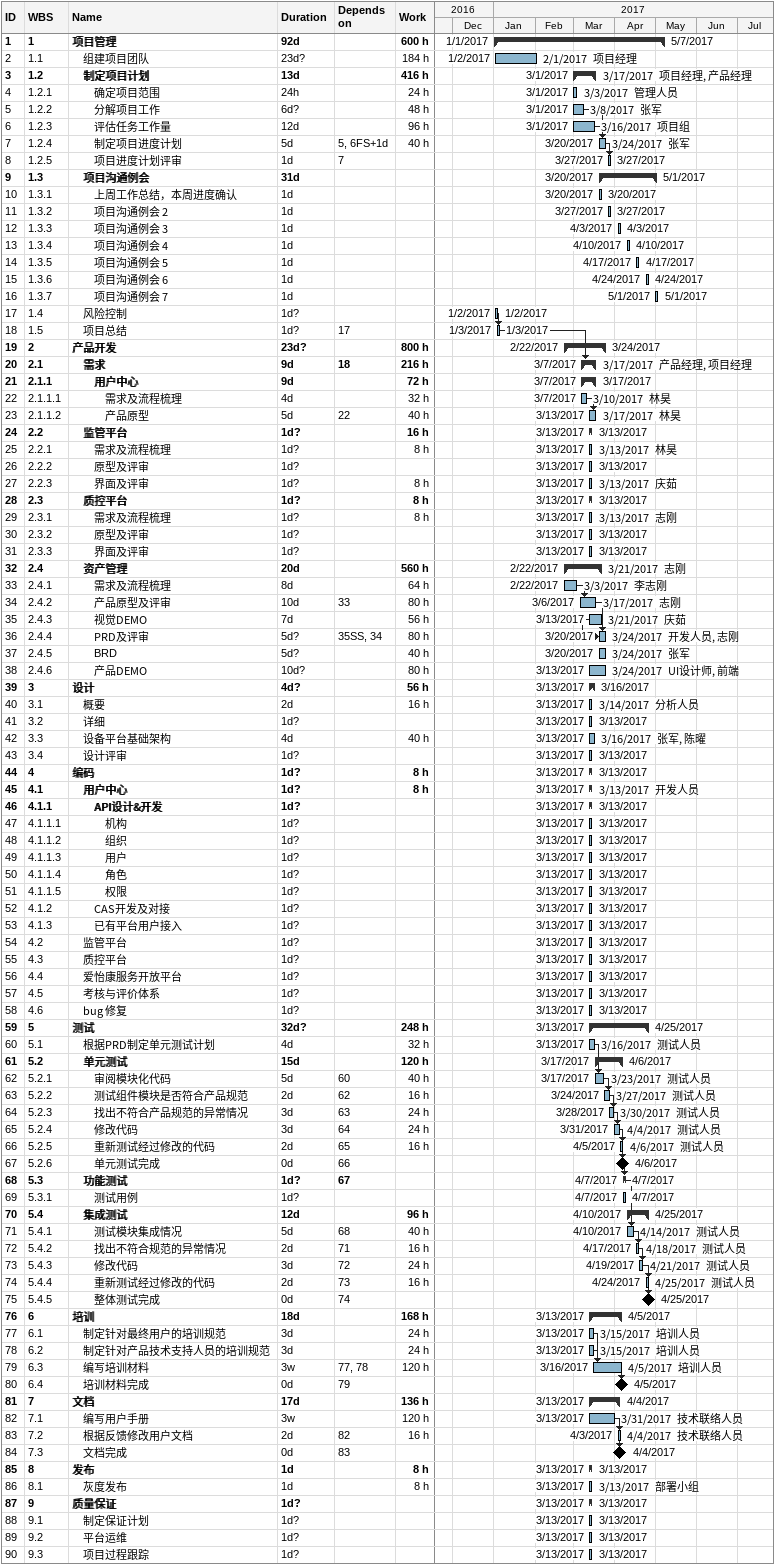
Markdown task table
| ID | WBS | Task | Duration | Start | Finish | Predecessors | Resources | Work (h) |
|---|---|---|---|---|---|---|---|---|
| 1 | 1 | **项目管理** | 92d | 2017-01-01 | 2017-05-07 |  |  | 600 |
| 2 | 1.1 | 组建项目团队 | 23d? | 2017-01-02 | 2017-02-01 |  | 项目经理 | 184 |
| 3 | 1.2 | **制定项目计划** | 13d | 2017-03-01 | 2017-03-17 |  | 项目经理, 产品经理 | 416 |
| 4 | 1.2.1 | 确定项目范围 | 24h | 2017-03-01 | 2017-03-03 |  | 管理人员 | 24 |
| 5 | 1.2.2 | 分解项目工作 | 6d? | 2017-03-01 | 2017-03-08 |  | 张军 | 48 |
| 6 | 1.2.3 | 评估任务工作量 | 12d | 2017-03-01 | 2017-03-16 |  | 项目组 | 96 |
| 7 | 1.2.4 | 制定项目进度计划 | 5d | 2017-03-20 | 2017-03-24 | 5, 6FS+1d | 张军 | 40 |
| 8 | 1.2.5 | 项目进度计划评审 | 1d | 2017-03-27 | 2017-03-27 | 7 |  |  |
| 9 | 1.3 | **项目沟通例会** | 31d | 2017-03-20 | 2017-05-01 |  |  |  |
| 10 | 1.3.1 | 上周工作总结，本周进度确认 | 1d | 2017-03-20 | 2017-03-20 |  |  |  |
| 11 | 1.3.2 | 项目沟通例会 2 | 1d | 2017-03-27 | 2017-03-27 |  |  |  |
| 12 | 1.3.3 | 项目沟通例会 3 | 1d | 2017-04-03 | 2017-04-03 |  |  |  |
| 13 | 1.3.4 | 项目沟通例会 4 | 1d | 2017-04-10 | 2017-04-10 |  |  |  |
| 14 | 1.3.5 | 项目沟通例会 5 | 1d | 2017-04-17 | 2017-04-17 |  |  |  |
| 15 | 1.3.6 | 项目沟通例会 6 | 1d | 2017-04-24 | 2017-04-24 |  |  |  |
| 16 | 1.3.7 | 项目沟通例会 7 | 1d | 2017-05-01 | 2017-05-01 |  |  |  |
| 17 | 1.4 | 风险控制 | 1d? | 2017-01-02 | 2017-01-02 |  |  |  |
| 18 | 1.5 | 项目总结 | 1d? | 2017-01-03 | 2017-01-03 | 17 |  |  |
| 19 | 2 | **产品开发** | 23d? | 2017-02-22 | 2017-03-24 |  |  | 800 |
| 20 | 2.1 | **需求** | 9d | 2017-03-07 | 2017-03-17 | 18 | 产品经理, 项目经理 | 216 |
| 21 | 2.1.1 | **用户中心** | 9d | 2017-03-07 | 2017-03-17 |  |  | 72 |
| 22 | 2.1.1.1 | 需求及流程梳理 | 4d | 2017-03-07 | 2017-03-10 |  | 林昊 | 32 |
| 23 | 2.1.1.2 | 产品原型 | 5d | 2017-03-13 | 2017-03-17 | 22 | 林昊 | 40 |
| 24 | 2.2 | **监管平台** | 1d? | 2017-03-13 | 2017-03-13 |  |  | 16 |
| 25 | 2.2.1 | 需求及流程梳理 | 1d? | 2017-03-13 | 2017-03-13 |  | 林昊 | 8 |
| 26 | 2.2.2 | 原型及评审 | 1d? | 2017-03-13 | 2017-03-13 |  |  |  |
| 27 | 2.2.3 | 界面及评审 | 1d? | 2017-03-13 | 2017-03-13 |  | 庆茹 | 8 |
| 28 | 2.3 | **质控平台** | 1d? | 2017-03-13 | 2017-03-13 |  |  | 8 |
| 29 | 2.3.1 | 需求及流程梳理 | 1d? | 2017-03-13 | 2017-03-13 |  | 志刚 | 8 |
| 30 | 2.3.2 | 原型及评审 | 1d? | 2017-03-13 | 2017-03-13 |  |  |  |
| 31 | 2.3.3 | 界面及评审 | 1d? | 2017-03-13 | 2017-03-13 |  |  |  |
| 32 | 2.4 | **资产管理** | 20d | 2017-02-22 | 2017-03-21 |  | 志刚 | 560 |
| 33 | 2.4.1 | 需求及流程梳理 | 8d | 2017-02-22 | 2017-03-03 |  | 李志刚 | 64 |
| 34 | 2.4.2 | 产品原型及评审 | 10d | 2017-03-06 | 2017-03-17 | 33 | 志刚 | 80 |
| 35 | 2.4.3 | 视觉DEMO | 7d | 2017-03-13 | 2017-03-21 |  | 庆茹 | 56 |
| 36 | 2.4.4 | PRD及评审 | 5d? | 2017-03-20 | 2017-03-24 | 35SS, 34 | 开发人员, 志刚 | 80 |
| 37 | 2.4.5 | BRD | 5d? | 2017-03-20 | 2017-03-24 |  | 张军 | 40 |
| 38 | 2.4.6 | 产品DEMO | 10d? | 2017-03-13 | 2017-03-24 |  | UI设计师, 前端 | 80 |
| 39 | 3 | **设计** | 4d? | 2017-03-13 | 2017-03-16 |  |  | 56 |
| 40 | 3.1 | 概要 | 2d | 2017-03-13 | 2017-03-14 |  | 分析人员 | 16 |
| 41 | 3.2 | 详细 | 1d? | 2017-03-13 | 2017-03-13 |  |  |  |
| 42 | 3.3 | 设备平台基础架构 | 4d | 2017-03-13 | 2017-03-16 |  | 张军, 陈曜 | 40 |
| 43 | 3.4 | 设计评审 | 1d? | 2017-03-13 | 2017-03-13 |  |  |  |
| 44 | 4 | **编码** | 1d? | 2017-03-13 | 2017-03-13 |  |  | 8 |
| 45 | 4.1 | **用户中心** | 1d? | 2017-03-13 | 2017-03-13 |  | 开发人员 | 8 |
| 46 | 4.1.1 | **API设计&开发** | 1d? | 2017-03-13 | 2017-03-13 |  |  |  |
| 47 | 4.1.1.1 | 机构 | 1d? | 2017-03-13 | 2017-03-13 |  |  |  |
| 48 | 4.1.1.2 | 组织 | 1d? | 2017-03-13 | 2017-03-13 |  |  |  |
| 49 | 4.1.1.3 | 用户 | 1d? | 2017-03-13 | 2017-03-13 |  |  |  |
| 50 | 4.1.1.4 | 角色 | 1d? | 2017-03-13 | 2017-03-13 |  |  |  |
| 51 | 4.1.1.5 | 权限 | 1d? | 2017-03-13 | 2017-03-13 |  |  |  |
| 52 | 4.1.2 | CAS开发及对接 | 1d? | 2017-03-13 | 2017-03-13 |  |  |  |
| 53 | 4.1.3 | 已有平台用户接入 | 1d? | 2017-03-13 | 2017-03-13 |  |  |  |
| 54 | 4.2 | 监管平台 | 1d? | 2017-03-13 | 2017-03-13 |  |  |  |
| 55 | 4.3 | 质控平台 | 1d? | 2017-03-13 | 2017-03-13 |  |  |  |
| 56 | 4.4 | 爱怡康服务开放平台 | 1d? | 2017-03-13 | 2017-03-13 |  |  |  |
| 57 | 4.5 | 考核与评价体系 | 1d? | 2017-03-13 | 2017-03-13 |  |  |  |
| 58 | 4.6 | bug 修复 | 1d? | 2017-03-13 | 2017-03-13 |  |  |  |
| 59 | 5 | **测试** | 32d? | 2017-03-13 | 2017-04-25 |  |  | 248 |
| 60 | 5.1 | 根据PRD制定单元测试计划 | 4d | 2017-03-13 | 2017-03-16 |  | 测试人员 | 32 |
| 61 | 5.2 | **单元测试** | 15d | 2017-03-17 | 2017-04-06 |  |  | 120 |
| 62 | 5.2.1 | 审阅模块化代码 | 5d | 2017-03-17 | 2017-03-23 | 60 | 测试人员 | 40 |
| 63 | 5.2.2 | 测试组件模块是否符合产品规范 | 2d | 2017-03-24 | 2017-03-27 | 62 | 测试人员 | 16 |
| 64 | 5.2.3 | 找出不符合产品规范的异常情况 | 3d | 2017-03-28 | 2017-03-30 | 63 | 测试人员 | 24 |
| 65 | 5.2.4 | 修改代码 | 3d | 2017-03-31 | 2017-04-04 | 64 | 测试人员 | 24 |
| 66 | 5.2.5 | 重新测试经过修改的代码 | 2d | 2017-04-05 | 2017-04-06 | 65 | 测试人员 | 16 |
| 67 | 5.2.6 | 单元测试完成 | 0d | 2017-04-06 | 2017-04-06 | 66 |  |  |
| 68 | 5.3 | **功能测试** | 1d? | 2017-04-07 | 2017-04-07 | 67 |  |  |
| 69 | 5.3.1 | 测试用例 | 1d? | 2017-04-07 | 2017-04-07 |  |  |  |
| 70 | 5.4 | **集成测试** | 12d | 2017-04-10 | 2017-04-25 |  |  | 96 |
| 71 | 5.4.1 | 测试模块集成情况 | 5d | 2017-04-10 | 2017-04-14 | 68 | 测试人员 | 40 |
| 72 | 5.4.2 | 找出不符合规范的异常情况 | 2d | 2017-04-17 | 2017-04-18 | 71 | 测试人员 | 16 |
| 73 | 5.4.3 | 修改代码 | 3d | 2017-04-19 | 2017-04-21 | 72 | 测试人员 | 24 |
| 74 | 5.4.4 | 重新测试经过修改的代码 | 2d | 2017-04-24 | 2017-04-25 | 73 | 测试人员 | 16 |
| 75 | 5.4.5 | 整体测试完成 | 0d | 2017-04-25 | 2017-04-25 | 74 |  |  |
| 76 | 6 | **培训** | 18d | 2017-03-13 | 2017-04-05 |  |  | 168 |
| 77 | 6.1 | 制定针对最终用户的培训规范 | 3d | 2017-03-13 | 2017-03-15 |  | 培训人员 | 24 |
| 78 | 6.2 | 制定针对产品技术支持人员的培训规范 | 3d | 2017-03-13 | 2017-03-15 |  | 培训人员 | 24 |
| 79 | 6.3 | 编写培训材料 | 3w | 2017-03-16 | 2017-04-05 | 77, 78 | 培训人员 | 120 |
| 80 | 6.4 | 培训材料完成 | 0d | 2017-04-05 | 2017-04-05 | 79 |  |  |
| 81 | 7 | **文档** | 17d | 2017-03-13 | 2017-04-04 |  |  | 136 |
| 82 | 7.1 | 编写用户手册 | 3w | 2017-03-13 | 2017-03-31 |  | 技术联络人员 | 120 |
| 83 | 7.2 | 根据反馈修改用户文档 | 2d | 2017-04-03 | 2017-04-04 | 82 | 技术联络人员 | 16 |
| 84 | 7.3 | 文档完成 | 0d | 2017-04-04 | 2017-04-04 | 83 |  |  |
| 85 | 8 | **发布** | 1d | 2017-03-13 | 2017-03-13 |  |  | 8 |
| 86 | 8.1 | 灰度发布 | 1d | 2017-03-13 | 2017-03-13 |  | 部署小组 | 8 |
| 87 | 9 | **质量保证** | 1d? | 2017-03-13 | 2017-03-13 |  |  |  |
| 88 | 9.1 | 制定保证计划 | 1d? | 2017-03-13 | 2017-03-13 |  |  |  |
| 89 | 9.2 | 平台运维 | 1d? | 2017-03-13 | 2017-03-13 |  |  |  |
| 90 | 9.3 | 项目过程跟踪 | 1d? | 2017-03-13 | 2017-03-13 |  |  |  |
